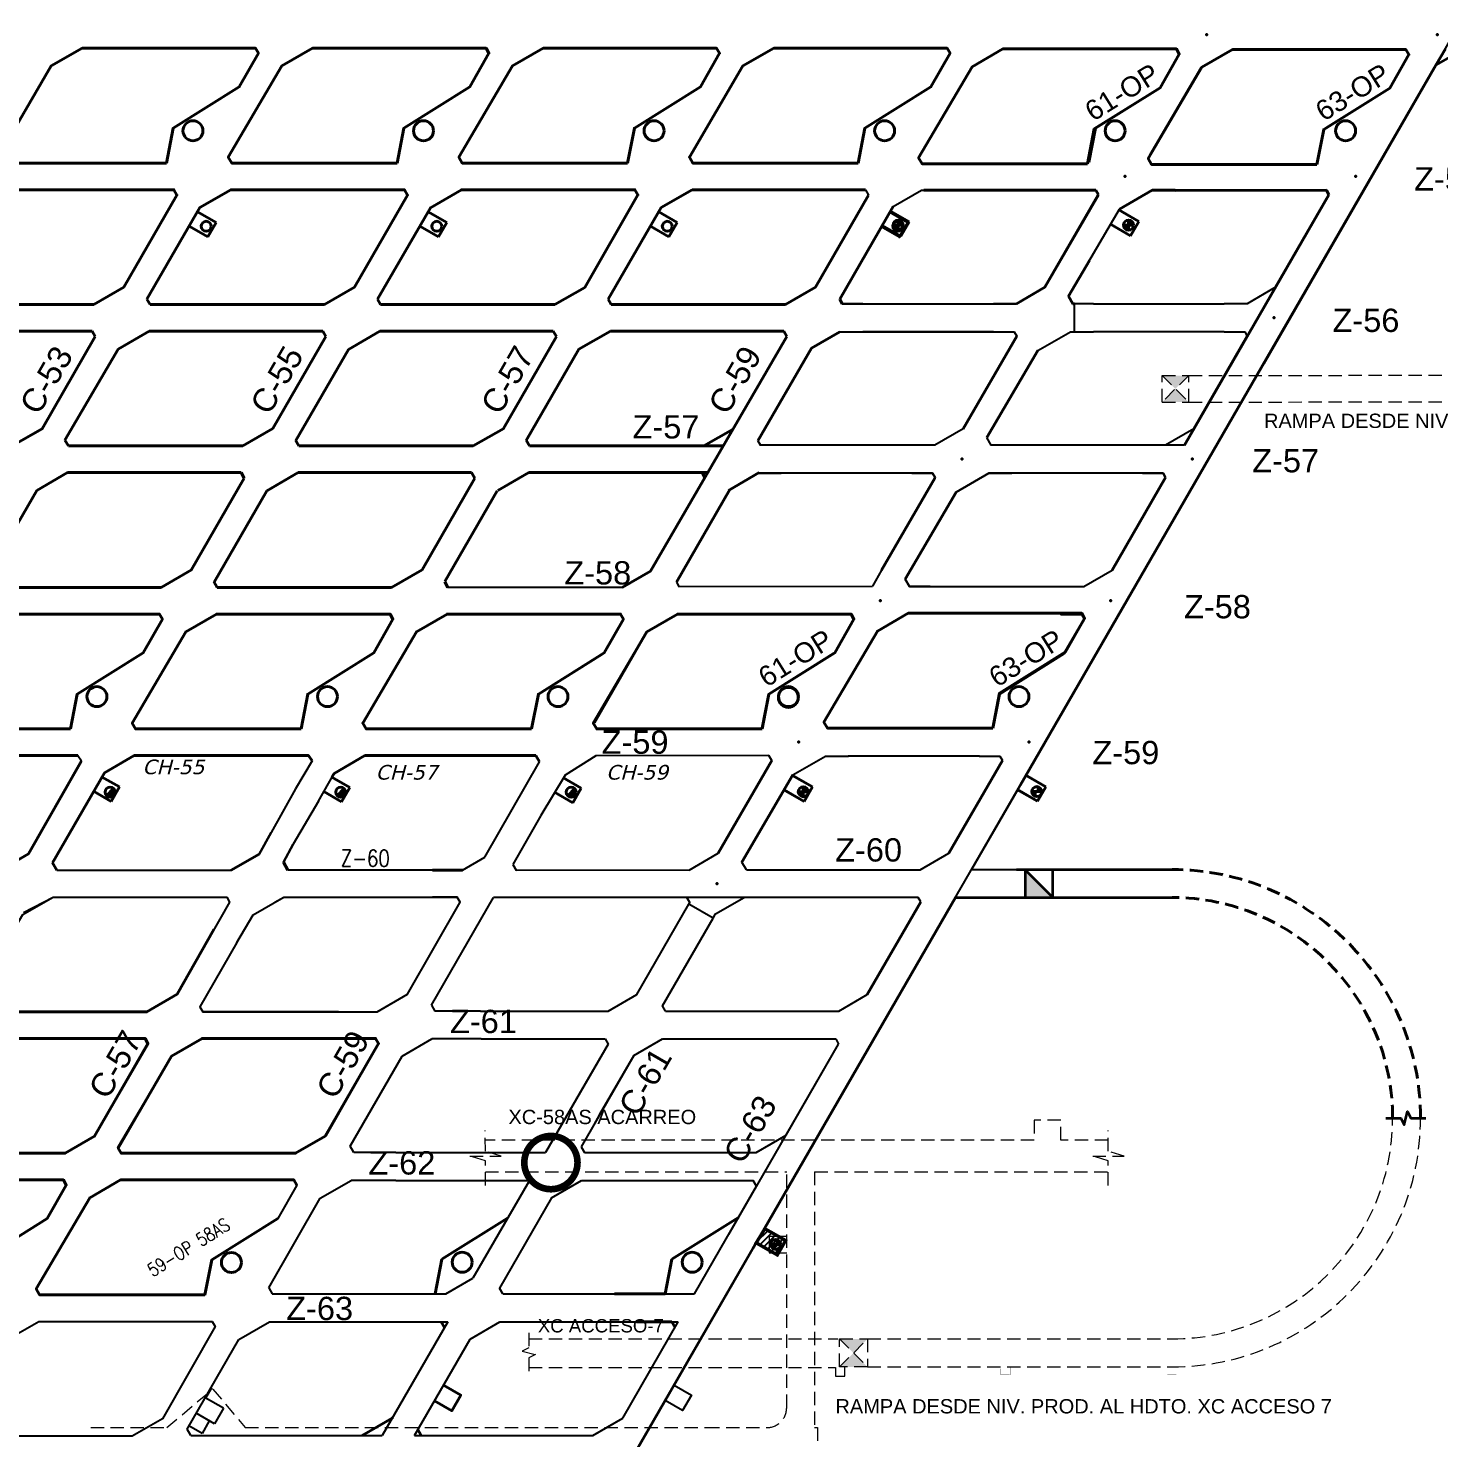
# Model space of a CAD drawing. Header units: millimetres. Extents: x -28 to 1943, y -5245 to 2752.
# Drawn here: x 1317.5 to 1529.5, y -597.7 to -386 of the extents above; entities that cross this region are included whole.
import ezdxf
from ezdxf.enums import TextEntityAlignment as Align

# ---------------------------------------------------------------- set-up
doc = ezdxf.new("R2010")
doc.units = ezdxf.units.MM
doc.linetypes.add('CONTINUA', pattern=[0])
doc.linetypes.add('DASHEDX2', pattern=[1.5, 1, -0.5])
doc.layers.add('167', color=10, linetype='Continuous')
doc.styles.add('DG-T1-473 TO 560$0$Standard', font='arial.ttf')
doc.styles.add('DG-T1-473 TO 560$1$Standard', font='arial.ttf')
doc.styles.add('ROMANS', font='romans.shx', dxfattribs={"width": 0.8})
doc.styles.add('verdana', font='verdana.ttf', dxfattribs={"oblique": 15, "height": 3})

msp = doc.modelspace()

# ---------------------------------------------------------------- hatches: boundary and pattern name
at = {"transparency": 33554559}
h = msp.add_hatch(dxfattribs=at)
h.set_pattern_fill('ANGLE', color=256)
h.set_pattern_definition([(0, (0, 0), (0, 6.985), [5.08, -1.905]), (90, (0, 0), (-6.985, 4e-16), [5.08, -1.905])])
h.paths.add_polyline_path([(1338.689, -420.961), (1338.636, -420.93), (1335.019, -419.495), (1334.054, -421.165), (1337.438, -423.125)])
h.paths.add_polyline_path([(1304.078, -401.059), (1315.666, -393.818), (1313.199, -389.869), (1301.61, -397.11)], flags=9)
h.paths.add_polyline_path([(1269.437, -401.059), (1281.025, -393.818), (1278.558, -389.869), (1266.969, -397.11)], flags=9)
h.paths.add_polyline_path([(1234.796, -401.059), (1246.384, -393.818), (1243.917, -389.869), (1232.328, -397.11)], flags=9)
at = {"lineweight": 40, "ltscale": 5}
h = msp.add_hatch(color=256, dxfattribs=at)
h.dxf.hatch_style = 1
h.paths.add_polyline_path([(1448.235, -414.819), (1448.235, -415.569), (1448.985, -415.569, 0.4142136)])
h.paths.add_polyline_path([(1448.235, -415.569), (1447.485, -415.569, 0.4142136), (1448.235, -416.319)])
h = msp.add_hatch(color=256, dxfattribs=at)
h.dxf.hatch_style = 1
h.paths.add_polyline_path([(1482.867, -414.819), (1482.867, -415.569), (1483.617, -415.569, 0.4142136)])
h.paths.add_polyline_path([(1482.867, -415.569), (1482.117, -415.569, 0.4142136), (1482.867, -416.319)])
at = {"linetype": 'DASHEDX2', "lineweight": 15, "ltscale": 2}
h = msp.add_hatch(color=252, dxfattribs=at)
h.dxf.hatch_style = 1
h.paths.add_polyline_path([(1487.911, -438.165), (1489.911, -440.165), (1491.91, -438.166)])
h.paths.add_polyline_path([(1491.911, -442.165), (1489.911, -440.165), (1487.911, -442.165)])
at = {"lineweight": 40, "ltscale": 5}
h = msp.add_hatch(color=256, dxfattribs=at)
h.dxf.hatch_style = 1
h.paths.add_polyline_path([(1433.993, -499.933), (1433.993, -500.683), (1434.743, -500.683, 0.4142136)])
h.paths.add_polyline_path([(1433.993, -500.683), (1433.243, -500.683, 0.4142136), (1433.993, -501.433)])
h = msp.add_hatch(color=256, dxfattribs=at)
h.dxf.hatch_style = 1
h.paths.add_polyline_path([(1469.076, -499.915), (1469.076, -500.665), (1469.826, -500.665, 0.4142136)])
h.paths.add_polyline_path([(1469.076, -500.665), (1468.326, -500.665, 0.4142136), (1469.076, -501.415)])
at = {"lineweight": 40}
for points in [[(1329.318, -501.286, 0.6655196), (1330.595, -500.752, 0.2008265), (1330.371, -500.217)], [(1329.318, -501.286, 0.6655196), (1330.595, -500.752, 0.2008265), (1330.371, -500.217)], [(1363.959, -501.286, 0.6655196), (1365.236, -500.752, 0.2008265), (1365.012, -500.217)], [(1363.959, -501.286, 0.6655196), (1365.236, -500.752, 0.2008265), (1365.012, -500.217)], [(1398.6, -501.286, 0.6655196), (1399.877, -500.752, 0.2008265), (1399.653, -500.217)], [(1398.6, -501.286, 0.6655196), (1399.877, -500.752, 0.2008265), (1399.653, -500.217)]]:
    msp.add_hatch(color=3, dxfattribs=at).paths.add_polyline_path(points)
at = {"lineweight": 35}
h = msp.add_hatch(color=256, dxfattribs=at)
h.dxf.hatch_style = 1
h.paths.add_polyline_path([(1469.39, -514.473), (1467.34, -514.473), (1467.34, -516.573), (1469.39, -516.573, -0.0154652), (1471.44, -516.636), (1471.44, -516.524)])
h.paths.add_polyline_path([(1467.341, -512.422), (1467.34, -514.473), (1469.39, -514.473)])
h = msp.add_hatch()
h.set_pattern_fill('ANSI31', color=256, scale=0.2)
h.set_pattern_definition([(45, (104.95257, -414.88596), (-0.4490128, 0.4490128), [])])
h.paths.add_polyline_path([(1426.919, -568.446), (1430.088, -570.257), (1431.337, -568.092), (1428.216, -566.327)])
at = {"lineweight": 40, "ltscale": 5}
h = msp.add_hatch(color=256, dxfattribs=at)
h.dxf.hatch_style = 1
h.paths.add_polyline_path([(1429.846, -567.924), (1429.846, -568.674), (1430.596, -568.674, 0.4142136)])
h.paths.add_polyline_path([(1429.846, -568.674), (1429.096, -568.674, 0.4142136), (1429.846, -569.424)])
h = msp.add_hatch(color=256, dxfattribs=at)
h.dxf.hatch_style = 1
h.paths.add_polyline_path([(1429.846, -567.924), (1429.846, -568.674), (1430.596, -568.674, 0.4142136)])
h.paths.add_polyline_path([(1429.846, -568.674), (1429.096, -568.674, 0.4142136), (1429.846, -569.424)])
at = {"linetype": 'DASHEDX2', "lineweight": 15, "ltscale": 2}
h = msp.add_hatch(color=252, dxfattribs=at)
h.dxf.hatch_style = 1
h.paths.add_polyline_path([(1443.64, -582.871), (1439.44, -582.871), (1441.54, -584.971)])
h.paths.add_polyline_path([(1439.44, -587.071), (1443.64, -587.071), (1441.54, -584.971)])

# ---------------------------------------------------------------- linework, layer by layer
at = {"color": 18, "true_color": 0x000000}
msp.add_line((1464.039, -389.085), (1459.763, -391.553), dxfattribs=at)
at = {"color": 3, "linetype": 'Continuous', "lineweight": 35}
msp.add_line((1529.051, -391.553), (1533.327, -389.085), dxfattribs=at)
at = {"lineweight": 40}
for p, q in [((1530.477, -389.085), (1529.051, -391.553)), ((1529.051, -391.553), (1528.094, -393.212)), ((1528.094, -393.212), (1521.287, -405.001)), ((1521.287, -405.001), (1503.182, -436.358)), ((1477.944, -410.333), (1452.116, -410.333)), ((1470.297, -424.913), (1478.33, -411)), ((1478.33, -411), (1477.944, -410.333)), ((1512.588, -410.333), (1489.853, -410.359)), ((1491.28, -448.629), (1512.974, -411)), ((1512.974, -411), (1512.588, -410.333)), ((1466.021, -427.381), (1470.297, -424.913)), ((1474.492, -427.381), (1473.838, -426.249)), ((1474.731, -427.381), (1474.492, -427.381))]:
    msp.add_line(p, q, dxfattribs=at)
at = {"color": 3, "linetype": 'Continuous', "lineweight": 40}
for p, q in [((1529.051, -391.553), (1466.649, -499.633)), ((1493.764, -391.925), (1486.106, -405.001)), ((1349.245, -394.811), (1339.334, -401.004)), ((1349.245, -394.811), (1339.334, -401.004)), ((1383.886, -394.811), (1373.975, -401.004)), ((1383.886, -394.811), (1373.975, -401.004)), ((1418.527, -394.811), (1408.616, -401.004)), ((1418.527, -394.811), (1408.616, -401.004)), ((1453.169, -394.811), (1443.257, -401.004)), ((1453.169, -394.811), (1443.257, -401.004)), ((1453.169, -394.811), (1443.257, -401.004)), ((1453.169, -394.811), (1443.257, -401.004)), ((1487.607, -394.932), (1477.696, -401.125)), ((1487.607, -394.932), (1477.696, -401.125)), ((1487.607, -394.932), (1477.889, -401.004)), ((1522.102, -395.017), (1512.191, -401.21)), ((1522.102, -395.017), (1512.191, -401.21)), ((1522.102, -395.017), (1512.522, -401.004)), ((1339.334, -401.004), (1338.316, -406.244)), ((1339.334, -401.004), (1338.316, -406.244)), ((1373.975, -401.004), (1372.957, -406.244)), ((1373.975, -401.004), (1372.957, -406.244)), ((1408.616, -401.004), (1407.598, -406.244)), ((1408.616, -401.004), (1407.598, -406.244)), ((1443.257, -401.004), (1442.239, -406.244)), ((1443.257, -401.004), (1442.239, -406.244)), ((1477.889, -401.004), (1476.893, -406.133)), ((1470.297, -424.913), (1478.27, -411.104)), ((1504.941, -424.913), (1512.974, -411)), ((1380.41, -415.169), (1377.612, -413.554)), ((1380.41, -415.169), (1377.612, -413.554)), ((1379.16, -417.334), (1380.41, -415.169)), ((1379.16, -417.334), (1380.41, -415.169)), ((1447.107, -413.474), (1449.874, -415.071)), ((1449.874, -415.071), (1448.624, -417.236)), ((1481.426, -413.293), (1484.415, -415.019)), ((1484.415, -415.019), (1483.165, -417.184)), ((1379.16, -417.334), (1376.365, -415.72)), ((1379.16, -417.334), (1376.365, -415.72)), ((1448.624, -417.236), (1445.857, -415.639)), ((1483.165, -417.184), (1480.162, -415.45)), ((1476.98, -420.883), (1473.838, -426.249)), ((1458.029, -446.161), (1466.062, -432.248)), ((1492.673, -446.161), (1500.706, -432.248)), ((1469.228, -434.421), (1461.57, -447.497)), ((1315.126, -448.748), (1319.688, -446.114)), ((1315.126, -448.748), (1319.688, -446.114)), ((1419.049, -448.748), (1423.442, -446.212)), ((1419.049, -448.748), (1423.442, -446.212)), ((1323.059, -447.865), (1323.569, -448.748)), ((1323.059, -447.865), (1323.569, -448.748)), ((1323.569, -448.748), (1336.537, -448.748)), ((1358.21, -448.748), (1384.408, -448.748)), ((1323.459, -452.748), (1318.837, -455.417)), ((1323.459, -452.748), (1318.837, -455.417)), ((1336.537, -452.748), (1323.459, -452.748)), ((1384.16, -452.748), (1358.1, -452.748)), ((1419.219, -453.472), (1418.801, -452.748)), ((1419.219, -453.472), (1418.801, -452.748)), ((1427.368, -452.748), (1422.746, -455.417)), ((1427.368, -452.748), (1422.746, -455.417)), ((1480.405, -467.409), (1488.438, -453.496)), ((1445.761, -467.409), (1453.734, -453.6)), ((1456.96, -455.669), (1449.302, -468.745)), ((1406.782, -469.996), (1411.034, -467.541)), ((1380.136, -469.149), (1380.583, -469.996)), ((1380.136, -469.149), (1380.583, -469.996)), ((1473.18, -479.922), (1476.17, -474.744)), ((1334.812, -479.811), (1324.901, -486.004)), ((1334.812, -479.811), (1324.901, -486.004)), ((1369.453, -479.811), (1359.542, -486.004)), ((1369.453, -479.811), (1359.542, -486.004)), ((1403.783, -480.005), (1394.183, -486.004)), ((1403.783, -480.005), (1394.183, -486.004)), ((1438.529, -479.934), (1428.815, -486.004)), ((1473.18, -479.922), (1463.447, -486.004)), ((1359.542, -486.004), (1358.523, -491.244)), ((1359.542, -486.004), (1358.523, -491.244)), ((1394.183, -486.004), (1393.164, -491.244)), ((1394.183, -486.004), (1393.164, -491.244)), ((1428.815, -486.004), (1427.819, -491.125)), ((1463.447, -486.004), (1462.451, -491.125)), ((1358.523, -491.244), (1333.675, -491.244)), ((1358.523, -491.244), (1337.04, -491.248)), ((1393.164, -491.244), (1368.316, -491.244)), ((1324.993, -495.252), (1298.835, -495.252)), ((1317.748, -495.252), (1310.682, -495.242)), ((1359.634, -495.252), (1333.476, -495.252)), ((1359.634, -495.252), (1337.103, -495.233)), ((1368.117, -495.252), (1363.495, -497.92)), ((1368.117, -495.252), (1363.495, -497.92)), ((1325.503, -496.135), (1317.58, -510.031)), ((1421.225, -509.905), (1429.258, -495.992)), ((1455.869, -509.905), (1463.902, -495.992)), ((1331.234, -499.961), (1328.568, -498.422)), ((1329.984, -502.126), (1331.234, -499.961)), ((1365.842, -500.03), (1363.171, -498.488)), ((1365.842, -500.03), (1363.171, -498.488)), ((1364.592, -502.195), (1365.842, -500.03)), ((1364.592, -502.195), (1365.842, -500.03)), ((1399.368, -502.334), (1400.618, -500.169)), ((1432.424, -498.165), (1424.766, -511.241)), ((1432.377, -498.245), (1435.349, -499.961)), ((1435.349, -499.961), (1434.099, -502.126)), ((1467.46, -498.228), (1470.432, -499.944)), ((1470.432, -499.944), (1469.182, -502.109)), ((1329.984, -502.126), (1327.33, -500.594)), ((1364.592, -502.195), (1361.933, -500.66)), ((1364.592, -502.195), (1361.933, -500.66)), ((1434.099, -502.126), (1431.114, -500.402)), ((1469.182, -502.109), (1466.197, -500.385)), ((1348.041, -512.45), (1352.216, -510.04)), ((1348.041, -512.45), (1352.216, -510.04)), ((1321.202, -511.341), (1321.842, -512.45)), ((1321.202, -511.341), (1321.842, -512.45)), ((1355.882, -511.272), (1356.562, -512.45)), ((1355.882, -511.272), (1356.562, -512.45)), ((1378.279, -512.45), (1382.761, -512.45)), ((1378.279, -512.45), (1382.761, -512.45)), ((1456.868, -516.573), (1428.176, -566.267)), ((1451.634, -517.24), (1443.601, -531.153)), ((1426.926, -568.432), (1426.426, -569.298)), ((1345.077, -590.188), (1344.188, -591.729))]:
    msp.add_line(p, q, dxfattribs=at)
at = {"color": 7, "lineweight": 40}
for p, q in [((1417.276, -410.252), (1412.621, -412.94)), ((1417.276, -410.252), (1412.621, -412.94)), ((1443.332, -410.252), (1417.276, -410.252)), ((1443.332, -410.252), (1417.276, -410.252)), ((1431.317, -427.5), (1435.804, -424.91)), ((1431.317, -427.5), (1435.804, -424.91)), ((1404.652, -426.693), (1405.118, -427.5)), ((1404.652, -426.693), (1405.118, -427.5)), ((1405.118, -427.5), (1431.317, -427.5)), ((1405.118, -427.5), (1431.317, -427.5)), ((1439.463, -426.714), (1439.848, -427.381)), ((1405.009, -431.5), (1400.287, -434.226)), ((1405.009, -431.5), (1400.287, -434.226)), ((1431.533, -432.304), (1431.069, -431.5)), ((1431.533, -432.304), (1431.069, -431.5)), ((1393.82, -495.252), (1394.365, -496.195)), ((1393.82, -495.252), (1394.365, -496.195))]:
    msp.add_line(p, q, dxfattribs=at)
at = {"color": 7}
for p, q in [((1443.332, -410.252), (1443.801, -411.063)), ((1443.332, -410.252), (1443.801, -411.063)), ((1400.028, -469.993), (1380.583, -469.996)), ((1363.495, -497.92), (1368.117, -495.252)), ((1360.205, -496.044), (1357.675, -500.23)), ((1361.147, -502.086), (1363.495, -497.92)), ((1331.234, -499.961), (1328.568, -498.422)), ((1329.984, -502.126), (1331.234, -499.961)), ((1329.984, -502.126), (1327.33, -500.594)), ((1354.031, -506.821), (1352.216, -510.04)), ((1352.216, -510.04), (1354.031, -506.821)), ((1355.882, -511.272), (1357.366, -508.561)), ((1357.366, -508.561), (1355.882, -511.272)), ((1352.216, -510.04), (1348.041, -512.45)), ((1348.041, -512.45), (1352.216, -510.04)), ((1321.842, -512.45), (1321.202, -511.341)), ((1321.842, -512.45), (1348.041, -512.45)), ((1321.842, -512.45), (1348.041, -512.45)), ((1356.562, -512.45), (1355.882, -511.272)), ((1355.882, -511.272), (1356.562, -512.45)), ((1382.761, -512.45), (1356.562, -512.45)), ((1316.822, -518.846), (1321.293, -516.5)), ((1321.293, -516.5), (1347.353, -516.5)), ((1347.353, -516.5), (1347.794, -517.263)), ((1354.612, -517.263), (1355.934, -516.5)), ((1456.866, -516.578), (1428.177, -566.267)), ((1456.866, -516.578), (1428.177, -566.267)), ((1420.431, -519.693), (1416.794, -517.594)), ((1443.601, -531.153), (1451.633, -517.239)), ((1439.325, -533.621), (1443.6, -531.152)), ((1413.268, -533.621), (1439.325, -533.621)), ((1404.234, -537.82), (1404.679, -538.591)), ((1404.234, -537.82), (1404.679, -538.591)), ((1408.52, -540.305), (1412.824, -537.82)), ((1408.52, -540.305), (1412.824, -537.82)), ((1412.823, -537.821), (1438.86, -537.82)), ((1412.823, -537.821), (1438.86, -537.82)), ((1438.86, -537.82), (1439.305, -538.591)), ((1438.86, -537.82), (1439.305, -538.591)), ((1404.679, -538.591), (1398.25, -549.682)), ((1404.679, -538.591), (1399.752, -547.085)), ((1408.52, -540.305), (1400.607, -554.003)), ((1408.52, -540.305), (1403.39, -549.185)), ((1422.788, -567.197), (1439.305, -538.591)), ((1431.406, -552.272), (1439.305, -538.591)), ((1397.652, -550.721), (1395.257, -554.869)), ((1398.25, -549.682), (1397.65, -550.721)), ((1426.907, -554.869), (1431.407, -552.271)), ((1400.607, -554.003), (1401.107, -554.869)), ((1401.107, -554.869), (1426.907, -554.869)), ((1392.832, -559.069), (1384.347, -573.764)), ((1396.181, -561.667), (1400.682, -559.069)), ((1400.682, -559.069), (1426.482, -559.069)), ((1426.982, -559.935), (1426.482, -559.069)), ((1417.638, -576.118), (1426.981, -559.934)), ((1431.338, -568.092), (1428.177, -566.267)), ((1431.338, -568.092), (1428.177, -566.267)), ((1426.927, -568.432), (1383.259, -644.06)), ((1426.927, -568.432), (1426.427, -569.298)), ((1430.088, -570.257), (1426.927, -568.432)), ((1430.088, -570.257), (1426.927, -568.432)), ((1430.088, -570.257), (1426.927, -568.432)), ((1430.088, -570.257), (1431.338, -568.092)), ((1430.088, -570.257), (1431.338, -568.092)), ((1430.088, -570.257), (1431.338, -568.092)), ((1380.565, -580.315), (1370.72, -597.365)), ((1406.87, -594.767), (1415.213, -580.317)), ((1402.37, -597.365), (1406.87, -594.767)), ((1375.569, -597.365, -0.046), (1401.929, -597.365, 513.392)), ((1401.929, -597.365, 513.392), (1402.37, -597.365))]:
    msp.add_line(p, q, dxfattribs=at)
for p, q in [((1447.496, -412.801), (1451.771, -410.333)), ((1447.496, -412.801), (1451.771, -410.333)), ((1451.771, -410.333), (1452.116, -410.333)), ((1451.771, -410.333), (1452.116, -410.333)), ((1473.838, -426.249), (1481.496, -413.173)), ((1439.848, -427.381), (1466.021, -427.381)), ((1474.731, -431.581), (1474.731, -427.381)), ((1439.503, -431.581), (1465.676, -431.581)), ((1466.062, -432.248), (1464.881, -434.293)), ((1465.676, -431.581), (1466.062, -432.248)), ((1469.228, -434.421), (1474.147, -431.581)), ((1474.147, -431.581), (1474.731, -431.581)), ((1464.881, -434.293), (1458.029, -446.161)), ((1469.228, -434.421), (1461.57, -447.497)), ((1503.182, -436.358), (1472.065, -490.253)), ((1458.029, -446.161), (1453.753, -448.629)), ((1427.177, -447.993), (1427.545, -448.629)), ((1452.889, -448.629), (1427.545, -448.629)), ((1453.753, -448.629), (1452.889, -448.629)), ((1462.224, -448.629), (1461.57, -447.496)), ((1491.28, -448.629), (1462.224, -448.629)), ((1427.235, -452.829), (1422.964, -455.291)), ((1452.889, -452.825), (1427.235, -452.825)), ((1453.794, -453.496), (1445.761, -467.409)), ((1453.408, -452.829), (1452.889, -452.829)), ((1453.794, -453.496), (1453.408, -452.829)), ((1461.879, -452.829), (1456.96, -455.669)), ((1488.052, -452.829), (1461.879, -452.829)), ((1480.405, -467.409), (1488.438, -453.496)), ((1488.438, -453.496), (1488.052, -452.829)), ((1456.96, -455.669), (1449.302, -468.745)), ((1480.405, -467.409), (1481.992, -464.664)), ((1411.034, -467.541), (1406.782, -469.996)), ((1445.761, -467.409), (1444.382, -469.828)), ((1476.129, -469.877), (1480.405, -467.409)), ((1406.782, -469.996), (1400.028, -469.993)), ((1449.302, -468.745), (1449.956, -469.877)), ((1449.956, -469.877), (1476.129, -469.877)), ((1475.353, -469.877), (1476.129, -469.877)), ((1475.784, -474.077), (1475.353, -474.077)), ((1472.065, -490.253), (1459.288, -512.383)), ((1463.516, -495.325), (1463.902, -495.992)), ((1386.14, -510.499), (1394.365, -496.195)), ((1421.225, -509.905), (1428.164, -497.887)), ((1421.225, -509.905), (1428.164, -497.887)), ((1455.869, -509.905), (1463.901, -495.991)), ((1424.766, -511.241), (1431.509, -499.727)), ((1424.766, -511.241), (1431.509, -499.727)), ((1382.761, -512.45), (1386.14, -510.499)), ((1416.828, -512.44), (1421.225, -509.905)), ((1416.828, -512.44), (1421.225, -509.905)), ((1451.556, -512.394), (1455.869, -509.905)), ((1425.454, -512.433), (1424.766, -511.241)), ((1425.454, -512.433), (1424.766, -511.241)), ((1459.288, -512.383), (1488.308, -512.371)), ((1355.934, -516.5), (1381.994, -516.5)), ((1378.139, -532.739), (1387.45, -516.588)), ((1451.634, -517.24), (1451.252, -516.579)), ((1456.866, -516.578), (1456.865, -516.578)), ((1369.975, -533.748), (1374.536, -531.114)), ((1439.325, -533.621), (1443.601, -531.153)), ((1364.152, -533.756), (1343.776, -533.748)), ((1369.304, -533.748), (1369.975, -533.748)), ((1378.139, -532.739), (1378.648, -533.62)), ((1385.487, -533.62), (1378.648, -533.62)), ((1385.487, -533.62), (1404.681, -533.62)), ((1413.268, -533.621), (1439.325, -533.621)), ((1339.045, -540.417), (1343.667, -537.748)), ((1364.042, -537.748), (1343.667, -537.748)), ((1364.042, -537.748), (1369.726, -537.748)), ((1369.726, -537.748), (1370.167, -538.511)), ((1373.726, -540.393), (1378.183, -537.82)), ((1373.726, -540.393), (1378.183, -537.82)), ((1385.566, -537.821), (1378.183, -537.82)), ((1385.566, -537.821), (1378.183, -537.82)), ((1385.566, -537.821), (1404.234, -537.821)), ((1385.566, -537.821), (1404.234, -537.821)), ((1412.822, -537.821), (1438.86, -537.821)), ((1412.822, -537.821), (1438.86, -537.821)), ((1438.86, -537.821), (1439.305, -538.592)), ((1438.86, -537.821), (1439.305, -538.592)), ((1365.926, -553.922), (1373.726, -540.393)), ((1399.752, -547.085), (1397.65, -550.721)), ((1403.39, -549.185), (1402.501, -550.721)), ((1357.707, -554.996), (1362.146, -552.433)), ((1366.473, -554.869), (1365.926, -553.922)), ((1372.758, -554.869), (1366.473, -554.869)), ((1372.758, -554.869), (1395.257, -554.869)), ((1361.417, -561.743), (1366.049, -559.069)), ((1372.758, -559.069), (1366.049, -559.069)), ((1372.758, -559.069), (1392.832, -559.069)), ((1353.669, -575.184), (1361.417, -561.743)), ((1396.181, -561.667), (1388.339, -575.249)), ((1380.274, -576.115), (1384.347, -573.764)), ((1319.241, -576.244), (1318.731, -575.361)), ((1353.669, -575.184), (1354.209, -576.115)), ((1354.209, -576.115), (1380.274, -576.115)), ((1388.839, -576.115), (1388.339, -575.249)), ((1388.839, -576.115), (1417.638, -576.118)), ((1349.176, -582.976), (1353.784, -580.315)), ((1353.784, -580.315), (1380.565, -580.315)), ((1383.914, -582.913), (1388.414, -580.315)), ((1388.414, -580.315), (1415.213, -580.317)), ((1341.411, -596.445), (1349.176, -582.976)), ((1346.874, -593.279), (1344.145, -591.703)), ((1346.874, -593.279), (1345.524, -595.618)), ((1345.524, -595.618), (1342.772, -594.029)), ((1344.745, -595.168), (1343.645, -597.073)), ((1341.942, -597.365), (1341.411, -596.445)), ((1343.645, -597.073), (1341.655, -595.922)), ((1341.942, -597.365), (1370.72, -597.365, -0.129))]:
    msp.add_line(p, q)
at = {"color": 7, "linetype": 'Continuous', "lineweight": 40}
for p, q in [((1345.769, -415.169), (1342.971, -413.554)), ((1345.769, -415.169), (1342.971, -413.554)), ((1344.519, -417.334), (1345.769, -415.169)), ((1344.519, -417.334), (1345.769, -415.169)), ((1415.051, -415.169), (1412.28, -413.569)), ((1415.051, -415.169), (1412.28, -413.569)), ((1413.801, -417.334), (1415.051, -415.169)), ((1413.801, -417.334), (1415.051, -415.169)), ((1344.519, -417.334), (1341.724, -415.72)), ((1344.519, -417.334), (1341.724, -415.72)), ((1413.801, -417.334), (1411.009, -415.722)), ((1413.801, -417.334), (1411.009, -415.722)), ((1327.394, -427.5), (1331.895, -424.901)), ((1327.394, -427.5), (1331.895, -424.901)), ((1362.035, -427.5), (1366.554, -424.891)), ((1362.035, -427.5), (1366.554, -424.891)), ((1396.676, -427.5), (1401.144, -424.921)), ((1396.676, -427.5), (1401.144, -424.921)), ((1301.195, -427.5), (1327.394, -427.5)), ((1301.195, -427.5), (1327.394, -427.5)), ((1335.373, -426.698), (1335.836, -427.5)), ((1335.373, -426.698), (1335.836, -427.5)), ((1335.836, -427.5), (1362.035, -427.5)), ((1335.836, -427.5), (1362.035, -427.5)), ((1370.006, -426.684), (1370.477, -427.5)), ((1370.006, -426.684), (1370.477, -427.5)), ((1370.477, -427.5), (1396.676, -427.5)), ((1370.477, -427.5), (1396.676, -427.5)), ((1327.146, -431.5), (1301.086, -431.5)), ((1327.146, -431.5), (1301.086, -431.5)), ((1327.614, -432.311), (1327.146, -431.5)), ((1327.614, -432.311), (1327.146, -431.5)), ((1335.727, -431.5), (1331.03, -434.212)), ((1335.727, -431.5), (1331.03, -434.212)), ((1361.787, -431.5), (1335.727, -431.5)), ((1361.787, -431.5), (1335.727, -431.5)), ((1362.265, -432.328), (1361.787, -431.5)), ((1362.265, -432.328), (1361.787, -431.5)), ((1370.368, -431.5), (1365.634, -434.233)), ((1370.368, -431.5), (1365.634, -434.233)), ((1396.428, -431.5), (1370.368, -431.5)), ((1396.428, -431.5), (1370.368, -431.5)), ((1396.892, -432.304), (1396.428, -431.5)), ((1396.892, -432.304), (1396.428, -431.5)), ((1431.069, -431.5), (1405.009, -431.5)), ((1431.069, -431.5), (1405.009, -431.5)), ((1439.503, -431.581), (1435.228, -434.049)), ((1349.767, -448.748), (1354.306, -446.128)), ((1349.767, -448.748), (1354.306, -446.128)), ((1384.408, -448.748), (1388.977, -446.111)), ((1384.408, -448.748), (1388.977, -446.111)), ((1323.569, -448.748), (1336.537, -448.748)), ((1336.537, -448.748), (1349.767, -448.748)), ((1336.537, -448.748), (1349.767, -448.748)), ((1357.7, -447.865), (1358.21, -448.748)), ((1357.7, -447.865), (1358.21, -448.748)), ((1358.21, -448.748), (1384.408, -448.748)), ((1392.341, -447.865), (1392.851, -448.748)), ((1392.341, -447.865), (1392.851, -448.748)), ((1392.851, -448.748), (1419.049, -448.748)), ((1392.851, -448.748), (1421.967, -448.748)), ((1336.537, -452.748), (1323.459, -452.748)), ((1349.519, -452.748), (1336.537, -452.748)), ((1349.519, -452.748), (1336.537, -452.748)), ((1350.004, -453.587), (1349.519, -452.748)), ((1350.004, -453.587), (1349.519, -452.748)), ((1358.1, -452.748), (1353.402, -455.461)), ((1358.1, -452.748), (1353.478, -455.417)), ((1384.16, -452.748), (1358.1, -452.748)), ((1384.601, -453.511), (1384.16, -452.748)), ((1384.64, -453.579), (1384.16, -452.748)), ((1392.741, -452.748), (1388.119, -455.417)), ((1392.741, -452.748), (1388.119, -455.417)), ((1418.801, -452.748), (1392.741, -452.748)), ((1419.64, -452.748), (1392.741, -452.748)), ((1337.5, -469.996), (1342.062, -467.363)), ((1337.5, -469.996), (1342.062, -467.363)), ((1372.141, -469.996), (1376.703, -467.363)), ((1372.141, -469.996), (1376.703, -467.363)), ((1310.347, -469.996), (1337.5, -469.996)), ((1311.301, -469.996), (1337.5, -469.996)), ((1345.432, -469.113), (1345.942, -469.996)), ((1345.432, -469.113), (1345.942, -469.996)), ((1345.942, -469.996), (1372.141, -469.996)), ((1400.618, -500.169), (1397.846, -498.569)), ((1400.618, -500.169), (1397.846, -498.569)), ((1399.368, -502.334), (1400.618, -500.169)), ((1435.349, -499.961), (1432.578, -498.361)), ((1435.349, -499.961), (1432.578, -498.361)), ((1434.099, -502.126), (1435.349, -499.961)), ((1470.432, -499.944), (1467.661, -498.344)), ((1470.432, -499.944), (1467.661, -498.344)), ((1469.182, -502.109), (1470.432, -499.944)), ((1399.368, -502.334), (1396.597, -500.735)), ((1399.368, -502.334), (1396.597, -500.735)), ((1434.099, -502.126), (1431.328, -500.526)), ((1469.182, -502.109), (1466.411, -500.509))]:
    msp.add_line(p, q, dxfattribs=at)
at = {"lineweight": 40, "ltscale": 5}
for p, q in [((1448.235, -414.819), (1448.235, -416.319)), ((1482.867, -414.819), (1482.867, -416.319)), ((1447.485, -415.569), (1448.985, -415.569)), ((1482.117, -415.569), (1483.617, -415.569)), ((1433.993, -499.933), (1433.993, -501.433)), ((1433.243, -500.683), (1434.743, -500.683)), ((1468.326, -500.665), (1469.826, -500.665)), ((1389.558, -564.738), (1379.688, -570.905)), ((1389.558, -564.738), (1379.688, -570.905)), ((1424.258, -564.653), (1414.252, -570.905)), ((1424.258, -564.653), (1414.252, -570.905)), ((1429.096, -568.674), (1430.596, -568.674)), ((1429.096, -568.674), (1430.596, -568.674)), ((1379.688, -570.905), (1378.676, -576.115)), ((1379.688, -570.905), (1378.676, -576.115)), ((1414.252, -570.905), (1413.24, -576.115)), ((1414.252, -570.905), (1413.24, -576.115)), ((1405.621, -576.115), (1413.24, -576.115)), ((1380.065, -581.181), (1379.565, -580.315)), ((1408.921, -580.315), (1414.215, -580.315)), ((1411.921, -580.317), (1414.215, -580.315)), ((1414.715, -581.181), (1414.215, -580.315)), ((1414.715, -581.181), (1414.215, -580.315)), ((1367.72, -597.365), (1372.22, -594.767)), ((1372.277, -594.669), (1372.22, -594.767)), ((1376.57, -597.365), (1376.07, -596.499))]:
    msp.add_line(p, q, dxfattribs=at)
at = {"color": 3, "linetype": 'Continuous'}
for p, q in [((1462.584, -427.431), (1442.941, -427.431)), ((1497.228, -427.431), (1477.585, -427.431)), ((1442.941, -431.531), (1462.584, -431.531)), ((1477.585, -431.531), (1497.228, -431.531)), ((1440.781, -495.275), (1460.424, -495.275))]:
    msp.add_line(p, q, dxfattribs=at)
at = {"color": 252, "linetype": 'DASHEDX2', "lineweight": 15, "ltscale": 2}
for p, q in [((1487.911, -438.165), (1491.911, -438.166)), ((1487.911, -438.165), (1491.911, -442.165)), ((1487.911, -442.165), (1487.911, -438.165)), ((1491.911, -438.165), (1542.579, -438.104)), ((1491.911, -442.165), (1491.911, -438.165)), ((1487.911, -442.165), (1491.911, -442.165)), ((1491.911, -442.165), (1543.18, -442.091)), ((1392.743, -582.871), (1439.181, -582.871)), ((1439.44, -582.871), (1443.64, -587.071)), ((1439.44, -587.071), (1443.64, -582.871)), ((1443.64, -582.871), (1489.39, -582.871)), ((1443.64, -587.071), (1489.39, -587.071)), ((1392.743, -587.175), (1438.828, -587.175)), ((1438.828, -587.175), (1438.82, -588.475)), ((1438.82, -588.475), (1440.22, -588.483)), ((1440.22, -588.483), (1440.228, -587.183))]:
    msp.add_line(p, q, dxfattribs=at)
at = {"color": 3, "lineweight": 40}
for p, q in [((1329.318, -501.286), (1330.371, -500.217)), ((1329.318, -501.286), (1330.371, -500.217)), ((1363.959, -501.286), (1365.012, -500.217)), ((1363.959, -501.286), (1365.012, -500.217)), ((1398.6, -501.286), (1399.653, -500.217)), ((1398.6, -501.286), (1399.653, -500.217))]:
    msp.add_line(p, q, dxfattribs=at)
at = {"lineweight": 35}
for p, q in [((1466.044, -512.373), (1489.39, -512.373)), ((1467.341, -512.422), (1467.34, -516.573)), ((1467.341, -512.422), (1471.44, -516.524)), ((1471.441, -512.424), (1471.44, -516.636)), ((1456.868, -516.573), (1489.39, -516.573)), ((1482.539, -516.573), (1489.39, -516.573))]:
    msp.add_line(p, q, dxfattribs=at)
at = {"color": 3, "lineweight": 9}
for p, q in [((1428.846, -567.424), (1431.496, -567.424)), ((1428.846, -567.424), (1428.846, -569.924)), ((1428.846, -569.924), (1431.496, -569.924))]:
    msp.add_line(p, q, dxfattribs=at)
at = {"linetype": 'Continuous', "lineweight": 40}
for points in [[(1338.316, -406.244), (1339.334, -401.004), (1349.245, -394.811), (1352.126, -389.759), (1351.685, -388.996), (1325.625, -388.996), (1321.004, -391.665), (1312.957, -405.361), (1313.467, -406.244)], [(1372.957, -406.244), (1373.975, -401.004), (1383.886, -394.811), (1386.767, -389.759), (1386.326, -388.996), (1360.266, -388.996), (1355.645, -391.665), (1347.598, -405.361), (1348.108, -406.244)], [(1407.598, -406.244), (1408.616, -401.004), (1418.527, -394.811), (1421.408, -389.759), (1420.967, -388.996), (1394.907, -388.996), (1390.286, -391.665), (1382.239, -405.361), (1382.749, -406.244)], [(1442.239, -406.244), (1443.257, -401.004), (1453.169, -394.811), (1456.049, -389.759), (1455.608, -388.996), (1429.548, -388.996), (1424.927, -391.665), (1416.88, -405.361), (1417.39, -406.244)], [(1476.677, -406.365), (1477.696, -401.125), (1487.607, -394.932), (1490.487, -389.88), (1490.047, -389.117), (1463.987, -389.117), (1459.365, -391.786), (1451.319, -405.482), (1451.829, -406.365)], [(1511.173, -406.451), (1512.191, -401.21), (1522.102, -395.017), (1524.983, -389.966), (1524.542, -389.203), (1498.482, -389.203), (1493.86, -391.871), (1485.814, -405.567), (1486.324, -406.451)], [(1323.882, -491.244), (1324.901, -486.004), (1334.812, -479.811), (1337.692, -474.759), (1337.251, -473.996), (1311.192, -473.996), (1306.57, -476.665), (1298.523, -490.361), (1299.033, -491.244)], [(1358.523, -491.244), (1359.542, -486.004), (1369.453, -479.811), (1372.333, -474.759), (1371.893, -473.996), (1345.833, -473.996), (1341.211, -476.665), (1333.164, -490.361), (1333.675, -491.244)], [(1393.164, -491.244), (1394.183, -486.004), (1404.094, -479.811), (1406.974, -474.759), (1406.534, -473.996), (1380.474, -473.996), (1375.852, -476.665), (1367.805, -490.361), (1368.316, -491.244)], [(1427.796, -491.244), (1428.815, -486.004), (1438.726, -479.811), (1441.606, -474.759), (1441.166, -473.996), (1415.106, -473.996), (1410.484, -476.665), (1402.438, -490.361), (1402.948, -491.244)], [(1462.451, -491.125), (1463.47, -485.885), (1473.381, -479.691), (1476.261, -474.64), (1475.821, -473.877), (1449.761, -473.877), (1445.139, -476.545), (1437.093, -490.242), (1437.603, -491.125)]]:
    msp.add_lwpolyline(points, close=True, dxfattribs=at)
at = {"color": 7, "linetype": 'Continuous', "lineweight": 40}
for points in [[(1300.713, -426.665), (1308.661, -412.883), (1313.219, -410.252), (1339.413, -410.252), (1339.886, -411.071), (1331.895, -424.901)], [(1300.713, -426.665), (1308.661, -412.883), (1313.219, -410.252), (1339.413, -410.252), (1339.886, -411.071), (1331.895, -424.901)], [(1347.994, -410.252), (1347.994, -410.252), (1343.318, -412.952), (1335.373, -426.698)], [(1347.994, -410.252), (1347.994, -410.252), (1343.318, -412.952), (1335.373, -426.698)], [(1401.144, -424.921), (1409.144, -411.029), (1408.695, -410.252), (1382.635, -410.252), (1382.635, -410.252), (1377.958, -412.953), (1370.006, -426.684)], [(1401.144, -424.921), (1409.144, -411.029), (1408.695, -410.252), (1382.635, -410.252), (1382.635, -410.252), (1377.958, -412.953), (1370.006, -426.684)], [(1439.463, -426.714), (1447.496, -412.801)], [(1445.65, -415.722), (1448.442, -417.334), (1449.692, -415.169), (1446.921, -413.569)], [(1445.65, -415.722), (1448.442, -417.334), (1449.692, -415.169), (1446.921, -413.569)], [(1327.614, -432.311), (1319.615, -446.157)], [(1388.923, -446.142), (1396.892, -432.304)], [(1388.923, -446.142), (1396.892, -432.304)], [(1331.03, -434.212), (1323.059, -447.865)], [(1365.634, -434.233), (1357.739, -447.933)], [(1392.368, -447.912), (1400.287, -434.226)], [(1427.177, -447.993), (1435.228, -434.049)], [(1319.615, -446.157), (1315.126, -448.748)], [(1323.569, -448.748), (1323.059, -447.865)], [(1323.459, -452.748), (1318.837, -455.417)], [(1318.837, -455.417), (1310.347, -469.996)], [(1353.402, -455.461), (1345.484, -469.202)], [(1376.703, -467.363), (1384.64, -453.579)], [(1376.703, -467.363), (1384.64, -453.579)], [(1414.927, -469.211), (1422.964, -455.291)], [(1402.628, -490.288), (1410.45, -476.707)], [(1328.975, -497.85), (1333.476, -495.252), (1359.634, -495.252), (1360.205, -496.044)], [(1325.564, -496.029), (1317.58, -510.031)], [(1321.202, -511.341), (1328.975, -497.85)], [(1317.58, -510.031), (1313.389, -512.45), (1287.191, -512.45), (1286.557, -511.353)]]:
    msp.add_lwpolyline(points, dxfattribs=at)
at = {"linetype": 'Continuous', "lineweight": 40}
for points in [[(1366.554, -424.891), (1374.526, -411.069), (1374.054, -410.252), (1347.994, -410.252)], [(1366.554, -424.891), (1374.526, -411.069), (1374.054, -410.252), (1347.994, -410.252)], [(1354.306, -446.128), (1362.265, -432.328)], [(1354.306, -446.128), (1362.265, -432.328)], [(1342.016, -467.389), (1350.004, -453.587)]]:
    msp.add_lwpolyline(points, dxfattribs=at)
at = {"lineweight": 40}
for points in [[(1443.801, -411.063), (1435.804, -424.91)], [(1443.801, -411.063), (1435.804, -424.91)], [(1481.496, -413.173), (1486.415, -410.333), (1489.853, -410.333), (1489.853, -410.283)], [(1404.652, -426.693), (1412.621, -412.94)], [(1404.652, -426.693), (1412.621, -412.94)], [(1431.533, -432.304), (1411.034, -467.541)], [(1431.533, -432.304), (1411.034, -467.541)], [(1380.109, -469.098), (1387.978, -455.498)], [(1393.82, -495.252), (1368.117, -495.252)], [(1363.171, -498.488), (1363.495, -497.92)], [(1363.171, -498.488), (1363.495, -497.92)]]:
    msp.add_lwpolyline(points, dxfattribs=at)
at = {"color": 3, "linetype": 'Continuous'}
for points in [[(1447.496, -412.801), (1451.771, -410.333), (1455.209, -410.333), (1455.209, -410.283)], [(1509.496, -410.283), (1509.496, -410.333), (1512.588, -410.333), (1512.974, -411)], [(1470.297, -424.913), (1466.021, -427.381), (1462.584, -427.381), (1462.584, -427.431)], [(1504.941, -424.913), (1500.665, -427.381), (1497.228, -427.381), (1497.228, -427.431)], [(1442.941, -427.431), (1442.941, -427.381), (1439.848, -427.381), (1439.463, -426.714)], [(1477.585, -427.431), (1477.585, -427.381), (1474.492, -427.381), (1473.838, -426.249)], [(1435.228, -434.049), (1439.503, -431.581), (1442.941, -431.581), (1442.941, -431.531)], [(1462.584, -431.531), (1462.584, -431.581), (1465.676, -431.581), (1466.062, -432.248)], [(1469.228, -434.421), (1474.147, -431.581), (1477.585, -431.581), (1477.585, -431.531)], [(1497.228, -431.531), (1497.228, -431.581), (1500.32, -431.581), (1500.706, -432.248)], [(1458.029, -446.161), (1453.753, -448.629), (1450.316, -448.629), (1450.316, -448.679)], [(1492.673, -446.161), (1488.397, -448.629), (1484.96, -448.629), (1484.96, -448.679)], [(1430.673, -448.679), (1430.673, -448.629), (1427.58, -448.629), (1427.195, -447.963)], [(1465.317, -448.679), (1465.317, -448.629), (1462.224, -448.629), (1461.57, -447.497)], [(1422.96, -455.297), (1427.235, -452.829), (1430.673, -452.829), (1430.673, -452.779)], [(1450.316, -452.779), (1450.316, -452.829), (1453.408, -452.829), (1453.794, -453.496)], [(1456.96, -455.669), (1461.879, -452.829), (1465.317, -452.829), (1465.317, -452.779)], [(1484.96, -452.779), (1484.96, -452.829), (1488.052, -452.829), (1488.438, -453.496)], [(1453.049, -469.927), (1453.049, -469.877), (1449.956, -469.877), (1449.302, -468.745)], [(1410.693, -476.545), (1414.967, -474.077), (1418.405, -474.077), (1418.405, -474.027)], [(1472.692, -474.027), (1472.692, -474.077), (1475.784, -474.077), (1476.17, -474.744)], [(1462.451, -491.125), (1460.424, -491.125), (1460.424, -491.175)], [(1432.424, -498.165), (1437.343, -495.325), (1440.781, -495.325), (1440.781, -495.275)], [(1460.424, -495.275), (1460.424, -495.325), (1463.516, -495.325), (1463.902, -495.992)]]:
    msp.add_lwpolyline(points, dxfattribs=at)
at = {"color": 252, "linetype": 'DASHEDX2', "lineweight": 15, "ltscale": 2}
for points in [[(1491.911, -438.165), (1487.911, -442.165)], [(1479.794, -553.002), (1472.68, -553.002), (1472.68, -550.002), (1468.68, -550.002), (1468.68, -553.002), (1386.213, -553.001)], [(1386.219, -559.811), (1386.219, -556.142), (1383.89, -555.402), (1388.599, -555.4), (1386.228, -554.684), (1386.2, -551.558)], [(1479.8, -559.811), (1479.8, -556.142), (1477.471, -555.402), (1482.18, -555.4), (1479.809, -554.684), (1479.781, -551.558)], [(1435.696, -557.801), (1435.696, -557.801), (1435.696, -596.203), (1436.101, -596.203), (1436.101, -600.403), (1399.472, -600.403), (1399.472, -628.501), (1393.472, -628.501), (1393.472, -600.401), (1327.088, -600.402)], [(1386.219, -557.801), (1431.496, -557.801)], [(1435.696, -557.801), (1479.8, -557.802)], [(1392.743, -581.973), (1392.743, -584.221), (1391.743, -584.721), (1393.743, -585.221), (1392.743, -585.721), (1392.743, -587.969)]]:
    msp.add_lwpolyline(points, dxfattribs=at)
at = {"color": 7}
for points in [[(1400.028, -469.993), (1380.583, -469.996), (1380.136, -469.149)], [(1404.678, -533.622), (1408.96, -531.15), (1416.794, -517.594)], [(1413.269, -533.622), (1412.825, -532.854), (1420.431, -519.693)], [(1309.026, -533.748), (1335.334, -533.748), (1339.895, -531.114)], [(1309.026, -537.748), (1333.036, -537.748), (1335.085, -537.748), (1335.535, -538.527)], [(1357.707, -554.996), (1331.508, -554.996), (1331.064, -554.227)], [(1326.777, -561.665), (1331.399, -558.996), (1357.459, -558.996)]]:
    msp.add_lwpolyline(points, dxfattribs=at)
for points in [[(1414.927, -469.211), (1415.312, -469.877), (1444.382, -469.828)], [(1294.345, -497.844), (1298.835, -495.252), (1324.993, -495.252), (1325.564, -496.029)], [(1428.834, -495.262), (1402.83, -495.294), (1398.202, -498.178), (1394.571, -504.246)], [(1428.164, -497.887), (1429.256, -495.99), (1428.834, -495.262)], [(1431.509, -499.727), (1432.424, -498.165), (1437.343, -495.325), (1440.781, -495.325), (1440.781, -495.275), (1460.424, -495.275), (1460.424, -495.325), (1463.516, -495.325)], [(1357.675, -500.23), (1354.031, -506.821)], [(1361.147, -502.086), (1357.366, -508.561)], [(1394.571, -504.246), (1390.327, -511.6)], [(1390.327, -511.6), (1390.872, -512.45), (1416.833, -512.437)], [(1425.454, -512.433), (1451.556, -512.394)], [(1347.353, -516.5), (1347.794, -517.263), (1339.895, -531.114)], [(1348.901, -523.34), (1348.901, -523.34), (1348.901, -523.34), (1343.33, -532.976), (1343.776, -533.748), (1369.975, -533.748), (1374.536, -531.114), (1382.435, -517.263), (1381.994, -516.5), (1378.279, -516.5)], [(1348.901, -523.34), (1351.312, -519.169), (1355.934, -516.5)], [(1451.252, -516.579), (1387.45, -516.588)], [(1416.794, -517.594), (1416.938, -517.345), (1416.492, -516.574)], [(1420.431, -519.693), (1420.807, -519.042), (1425.083, -516.574)], [(1488.332, -516.573), (1456.865, -516.578)], [(1335.535, -538.527), (1327.505, -552.433)], [(1331.064, -554.227), (1339.045, -540.417)], [(1370.167, -538.511), (1362.146, -552.433)], [(1375.569, -597.365), (1383.914, -582.913)], [(1414.585, -589.805), (1417.183, -591.305), (1415.833, -593.643), (1413.235, -592.143)], [(1414.585, -589.805), (1417.183, -591.305), (1415.833, -593.643), (1413.235, -592.143)]]:
    msp.add_lwpolyline(points)
at = {"color": 3, "linetype": 'Continuous', "lineweight": 40}
for points in [[(1323.882, -491.244), (1299.033, -491.244), (1298.523, -490.361), (1306.57, -476.665), (1311.192, -473.996), (1337.251, -473.996), (1337.692, -474.759), (1334.812, -479.811), (1324.901, -486.004), (1323.882, -491.244)], [(1358.523, -491.244), (1333.675, -491.244), (1333.164, -490.361), (1341.211, -476.665), (1345.833, -473.996), (1371.893, -473.996), (1372.333, -474.759), (1369.453, -479.811), (1359.542, -486.004), (1358.523, -491.244)], [(1393.164, -491.244), (1368.316, -491.244), (1367.805, -490.361), (1375.852, -476.665), (1380.474, -473.996), (1406.534, -473.996), (1406.974, -474.759), (1404.094, -479.811), (1394.183, -486.004), (1393.164, -491.244)], [(1426.926, -568.432), (1430.087, -570.257), (1431.337, -568.092), (1428.176, -566.267)], [(1426.926, -568.432), (1430.087, -570.257), (1431.337, -568.092), (1428.176, -566.267)]]:
    msp.add_lwpolyline(points, dxfattribs=at)
for points in [[(1334.441, -516.5), (1347.353, -516.5), (1347.794, -517.263), (1339.895, -531.114), (1335.334, -533.748), (1309.135, -533.748), (1308.625, -532.865), (1308.625, -532.865), (1316.728, -519.136), (1321.293, -516.5), (1334.323, -516.5)], [(1356.814, -537.748), (1369.726, -537.748), (1370.167, -538.511), (1362.269, -552.363), (1357.707, -554.996), (1331.508, -554.996), (1330.998, -554.113), (1330.998, -554.113), (1339.102, -540.384), (1343.667, -537.748), (1356.696, -537.748)], [(1309.905, -558.996), (1322.818, -558.996), (1323.258, -559.759), (1320.378, -564.811), (1310.467, -571.004), (1309.448, -576.244), (1284.6, -576.244), (1284.09, -575.361), (1284.09, -575.361), (1292.193, -561.632), (1296.758, -558.996), (1309.788, -558.996)], [(1344.547, -558.996), (1357.459, -558.996), (1357.899, -559.759), (1355.034, -564.801), (1345.108, -571.004), (1344.089, -576.244), (1319.241, -576.244), (1318.731, -575.361), (1318.731, -575.361), (1326.777, -561.665), (1331.399, -558.996), (1344.429, -558.996)], [(1332.279, -580.244), (1345.191, -580.244), (1345.632, -581.008), (1337.734, -594.859), (1333.172, -597.492), (1306.973, -597.492), (1306.463, -596.609), (1306.463, -596.609), (1314.566, -582.88), (1319.131, -580.244), (1332.161, -580.244)]]:
    msp.add_lwpolyline(points, close=True)
at = {"lineweight": 40, "ltscale": 5}
for points in [[(1309.026, -533.748), (1335.334, -533.748), (1339.895, -531.114), (1345.441, -521.39)], [(1309.448, -576.244), (1309.448, -576.244), (1309.448, -576.244), (1284.6, -576.244), (1284.09, -575.361), (1292.136, -561.665), (1296.758, -558.996), (1322.818, -558.996), (1323.258, -559.759), (1320.378, -564.811), (1310.467, -571.004), (1309.448, -576.244)], [(1309.448, -576.244), (1309.448, -576.244), (1309.448, -576.244), (1284.6, -576.244), (1284.09, -575.361), (1292.136, -561.665), (1296.758, -558.996), (1322.818, -558.996), (1323.258, -559.759), (1320.378, -564.811), (1310.467, -571.004), (1309.448, -576.244)], [(1344.089, -576.244), (1344.089, -576.244), (1344.089, -576.244), (1319.241, -576.244), (1318.731, -575.361), (1326.777, -561.665), (1331.399, -558.996), (1357.459, -558.996), (1357.899, -559.759)], [(1355.034, -564.801), (1345.108, -571.004), (1344.089, -576.244)], [(1355.019, -564.811), (1345.108, -571.004), (1344.089, -576.244)], [(1379.927, -589.82), (1382.525, -591.32), (1381.174, -593.658), (1378.576, -592.158)], [(1412.541, -593.346), (1412.541, -593.346)]]:
    msp.add_lwpolyline(points, dxfattribs=at)
for points in [[(1303.824, -541.444), (1296.357, -554.113), (1296.867, -554.996), (1323.066, -554.996), (1327.505, -552.433), (1335.526, -538.511), (1335.085, -537.748), (1309.026, -537.748)], [(1339.045, -540.417), (1331.064, -554.227), (1331.508, -554.996), (1357.707, -554.996), (1362.146, -552.433), (1370.167, -538.511), (1369.726, -537.748), (1343.667, -537.748)]]:
    msp.add_lwpolyline(points, close=True, dxfattribs=at)
at = {"color": 3, "linetype": 'CONTINUA', "lineweight": 35}
msp.add_lwpolyline([(1521.539, -549.722), (1523.787, -549.722), (1524.287, -550.722), (1524.787, -548.722), (1525.287, -549.722), (1527.535, -549.722)], dxfattribs=at)
at = {"color": 3, "linetype": 'DASHEDX2', "lineweight": 40, "ltscale": 2, "const_width": 0.01}
msp.add_lwpolyline([(1526.643, -550.412), (1527.943, -550.405), (1527.936, -549.005), (1526.636, -549.012)], dxfattribs=at)
at = {"const_width": 1}
msp.add_lwpolyline([(1392.069, -556.389, 1), (1400.069, -556.389, 1)], format="xyb", close=True, dxfattribs=at)
at = {"color": 252, "linetype": 'DASHEDX2', "lineweight": 15, "ltscale": 2}
msp.add_lwpolyline([(1326.92, -596.203), (1338.347, -596.203), (1345.264, -590.398), (1350.135, -596.203), (1419.417, -596.203), (1428.496, -596.203, 0.4142136), (1431.496, -593.203), (1431.496, -557.801)], format="xyb", dxfattribs=at)
at = {"const_width": 0.5}
msp.add_lwpolyline([(1428.216, -566.327), (1426.919, -568.446), (1430.088, -570.257), (1431.337, -568.092)], close=True, dxfattribs=at)
at = {"color": 252, "linetype": 'DASHEDX2', "lineweight": 15, "ltscale": 2}
msp.add_lwpolyline([(1443.64, -587.071), (1439.44, -587.071), (1439.44, -582.871), (1443.64, -582.871)], close=True, dxfattribs=at)
at = {"color": 252, "linetype": 'DASHEDX2', "lineweight": 15, "ltscale": 2, "const_width": 0.01}
for points in [[(1463.679, -586.967), (1463.671, -588.267), (1465.071, -588.275), (1465.079, -586.975)], [(1488.679, -586.967), (1488.671, -588.267), (1490.071, -588.275), (1490.079, -586.975)]]:
    msp.add_lwpolyline(points, dxfattribs=at)
at = {"linetype": 'Continuous', "lineweight": 40}
for centre in [(1342.288, -401.399), (1376.929, -401.399), (1411.57, -401.399), (1446.211, -401.399), (1480.843, -401.399), (1515.475, -401.399), (1327.854, -486.399), (1362.495, -486.399), (1397.137, -486.399), (1431.745, -486.518), (1466.401, -486.399), (1348.062, -571.399)]:
    msp.add_circle(centre, 1.5, dxfattribs=at)
at = {"color": 7, "linetype": 'Continuous', "lineweight": 40}
for centre in [(1344.278, -415.752), (1413.56, -415.752), (1448.201, -415.752)]:
    msp.add_circle(centre, 0.75, dxfattribs=at)
at = {"color": 3, "linetype": 'Continuous', "lineweight": 40}
for centre, radius in [((1378.919, -415.752), 0.75), ((1448.235, -415.569), 0.75), ((1482.867, -415.569), 0.75), ((1362.495, -486.399), 1.5), ((1431.769, -486.399), 1.5)]:
    msp.add_circle(centre, radius, dxfattribs=at)
at = {"color": 3, "lineweight": 40}
for centre, radius in [((1329.845, -500.752), 0.75), ((1364.486, -500.752), 0.75), ((1399.127, -500.752), 0.75), ((1433.993, -500.683), 0.75), ((1469.076, -500.665), 0.75), ((1429.846, -568.674), 0.75), ((1429.846, -568.674), 0.75), ((1348.062, -571.399), 1.5)]:
    msp.add_circle(centre, radius, dxfattribs=at)
at = {"lineweight": 40, "ltscale": 5}
for centre in [(1382.732, -571.362), (1382.732, -571.362), (1417.296, -571.362), (1417.296, -571.362)]:
    msp.add_circle(centre, 1.5, dxfattribs=at)
at = {"color": 3, "linetype": 'DASHEDX2', "lineweight": 40, "ltscale": 2}
for radius in [37.349, 33.149]:
    msp.add_arc((1489.39, -549.722), radius, 0, 90, dxfattribs=at)
at = {"color": 252, "linetype": 'DASHEDX2', "lineweight": 15, "ltscale": 2}
for radius in [33.149, 37.349]:
    msp.add_arc((1489.39, -549.722), radius, 270, 0, dxfattribs=at)
at = {"lineweight": 40, "ltscale": 5}
for p in [(1494.62, -386.985), (1529.264, -386.985), (1482.352, -408.233), (1516.996, -408.233), (1504.728, -429.481), (1457.816, -450.729), (1492.46, -450.729), (1445.548, -471.977), (1480.192, -471.977), (1433.28, -493.225), (1467.924, -493.225), (1421.012, -514.473)]:
    msp.add_point(p, dxfattribs=at)
at = {"layer": '167'}
msp.add_lwpolyline([(793.984, -747.719), (1288.758, -747.718), (1347.109, -646.658), (1351.609, -644.06), (1383.259, -644.06), (1805.194, 86.748), (1770.861, 87.511), (1838.66, 204.944), (1646.978, 301.627), (1521.565, 87.697), (1424.451, 87.511), (1164.8, -363.75), (913.868, -363.748), (890.119, -410.232), (793.984, -747.719)], close=True, dxfattribs=at)

# ---------------------------------------------------------------- texts
at = {"linetype": 'Continuous', "style": 'DG-T1-473 TO 560$0$Standard'}
for s, p in [('61-OP', (1477.537, -400.087)), ('63-OP', (1512.178, -400.087)), ('61-OP', (1428.462, -485.087)), ('63-OP', (1463.103, -485.087))]:
    msp.add_text(s, height=3, rotation=32, dxfattribs=at).set_placement(p)
for s, p in [('Z-55', (1530.8, -408.624)), ('Z-56', (1518.533, -429.872)), ('Z-57', (1413.357, -445.872)), ('Z-57', (1506.466, -450.955)), ('Z-58', (1403.11, -467.805)), ('Z-58', (1496.219, -472.888)), ('Z-59', (1408.714, -493.233)), ('Z-59', (1482.458, -494.797))]:
    msp.add_text(s, height=3.5, dxfattribs=at).set_placement(p, align=Align.MIDDLE_CENTER)
at = {"linetype": 'Continuous', "style": 'DG-T1-473 TO 560$1$Standard'}
for s, p in [('C-53', (1317.589, -443.413)), ('C-55', (1352.23, -443.413)), ('C-57', (1386.871, -443.413)), ('C-59', (1421.057, -443.413)), ('C-57', (1327.95, -546.227)), ('C-59', (1362.136, -546.227)), ('C-61', (1407.586, -548.805)), ('C-61', (1407.586, -548.805))]:
    msp.add_text(s, height=3.5, rotation=60, dxfattribs=at).set_placement(p, align=Align.MIDDLE_LEFT)
at = {"color": 252, "ltscale": 5, "style": 'DG-T1-473 TO 560$1$Standard'}
for s, p in [('RAMPA DESDE NIV. PROD. AL HDTO. XC ACCESO 6', (1503.219, -446.042)), ('XC-58AS ACARREO', (1389.69, -550.61)), ('RAMPA DESDE NIV. PROD. AL HDTO. XC ACCESO 7', (1438.821, -594.067))]:
    msp.add_text(s, height=2.15, dxfattribs=at).set_placement(p)
at = {"style": 'verdana', "oblique": 15}
for s, p in [('CH-55', (1334.69, -498.051)), ('CH-57', (1369.731, -498.862)), ('CH-59', (1404.356, -498.862)), ('CH-59', (1404.356, -498.862))]:
    msp.add_text(s, height=2.2, dxfattribs=at).set_placement(p)
at = {"linetype": 'Continuous', "style": 'DG-T1-473 TO 560$0$Standard'}
for s, p in [('Z-60', (1438.777, -509.42)), ('Z-61', (1380.904, -535.187)), ('Z-61', (1380.904, -535.187)), ('Z-61', (1380.904, -535.187)), ('Z-61', (1380.904, -535.187)), ('Z-62', (1368.649, -556.435)), ('Z-63', (1356.292, -578.295)), ('Z-63', (1356.292, -578.295))]:
    msp.add_text(s, height=3.5, dxfattribs=at).set_placement(p, align=Align.MIDDLE_LEFT)
at = {"linetype": 'Continuous', "style": 'ROMANS', "width": 0.8}
msp.add_text('Z-60', height=2.5, dxfattribs=at).set_placement((1364.489, -510.679), align=Align.MIDDLE_LEFT)
at = {"linetype": 'Continuous', "style": 'DG-T1-473 TO 560$0$Standard'}
msp.add_text('C-63', height=3.5, rotation=60, dxfattribs=at).set_placement((1428.634, -546.791), align=Align.MIDDLE_RIGHT)
msp.add_text('C-63', height=3.5, rotation=60, dxfattribs=at).set_placement((1428.634, -546.791), align=Align.MIDDLE_RIGHT)
at = {"linetype": 'Continuous', "style": 'ROMANS', "width": 0.8}
msp.add_text('59-OP 58AS', height=2, rotation=32, dxfattribs=at).set_placement((1336.254, -573.651))
at = {"color": 252, "linetype": 'DASHEDX2', "lineweight": 15, "ltscale": 2, "style": 'DG-T1-473 TO 560$1$Standard'}
msp.add_text('XC ACCESO-7', height=2, dxfattribs=at).set_placement((1403.574, -580.902), align=Align.MIDDLE_CENTER)

doc.saveas('drawing.dxf')
